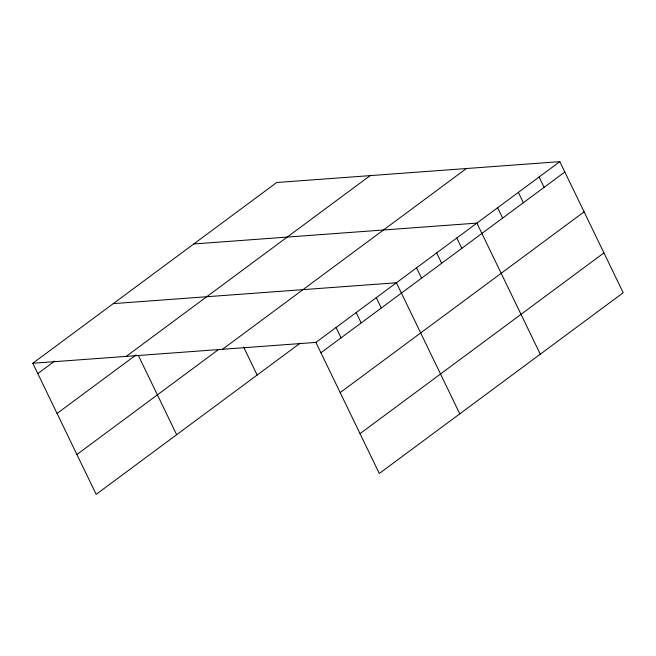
<?xml version="1.0" encoding="UTF-8"?>
<svg xmlns="http://www.w3.org/2000/svg" width="656" height="656" viewBox="0 0 656 656"><rect width="100%" height="100%" fill="white"/><g stroke="black" fill="none" stroke-linecap="round" stroke-linejoin="round"><path stroke-width="0.98" d="M32.8 363.268L276.709 182.507L559.83 161.647L623.2 292.732L379.291 473.493L315.921 342.407L32.8 363.268L96.17 494.353L300.21 343.137M37.802 373.617L54.702 361.087M126.231 356.38L370.14 175.628M57.064 413.452L135.94 355.003M76.908 454.51L217.767 350.115M222.491 349.295L466.4 168.535M315.921 342.407L559.83 161.647M320.923 352.756L564.832 171.995M340.185 392.6L584.094 211.839M360.029 433.649L603.938 252.888M193.782 243.966L476.904 223.106L540.273 354.191M113.291 303.621L396.413 282.761L459.782 413.838M539.101 177.013L544.103 187.362M518.371 192.38L523.365 202.72M497.633 207.747L502.635 218.087M456.781 238.021L461.783 248.362M436.658 252.929L441.66 263.277M416.535 267.845L421.537 278.193M376.29 297.668L381.292 308.017M356.167 312.584L361.169 322.924M336.044 327.492L341.046 337.84M243.581 346.975L257.152 375.052M138.416 355.593L176.661 434.698"/></g></svg>
